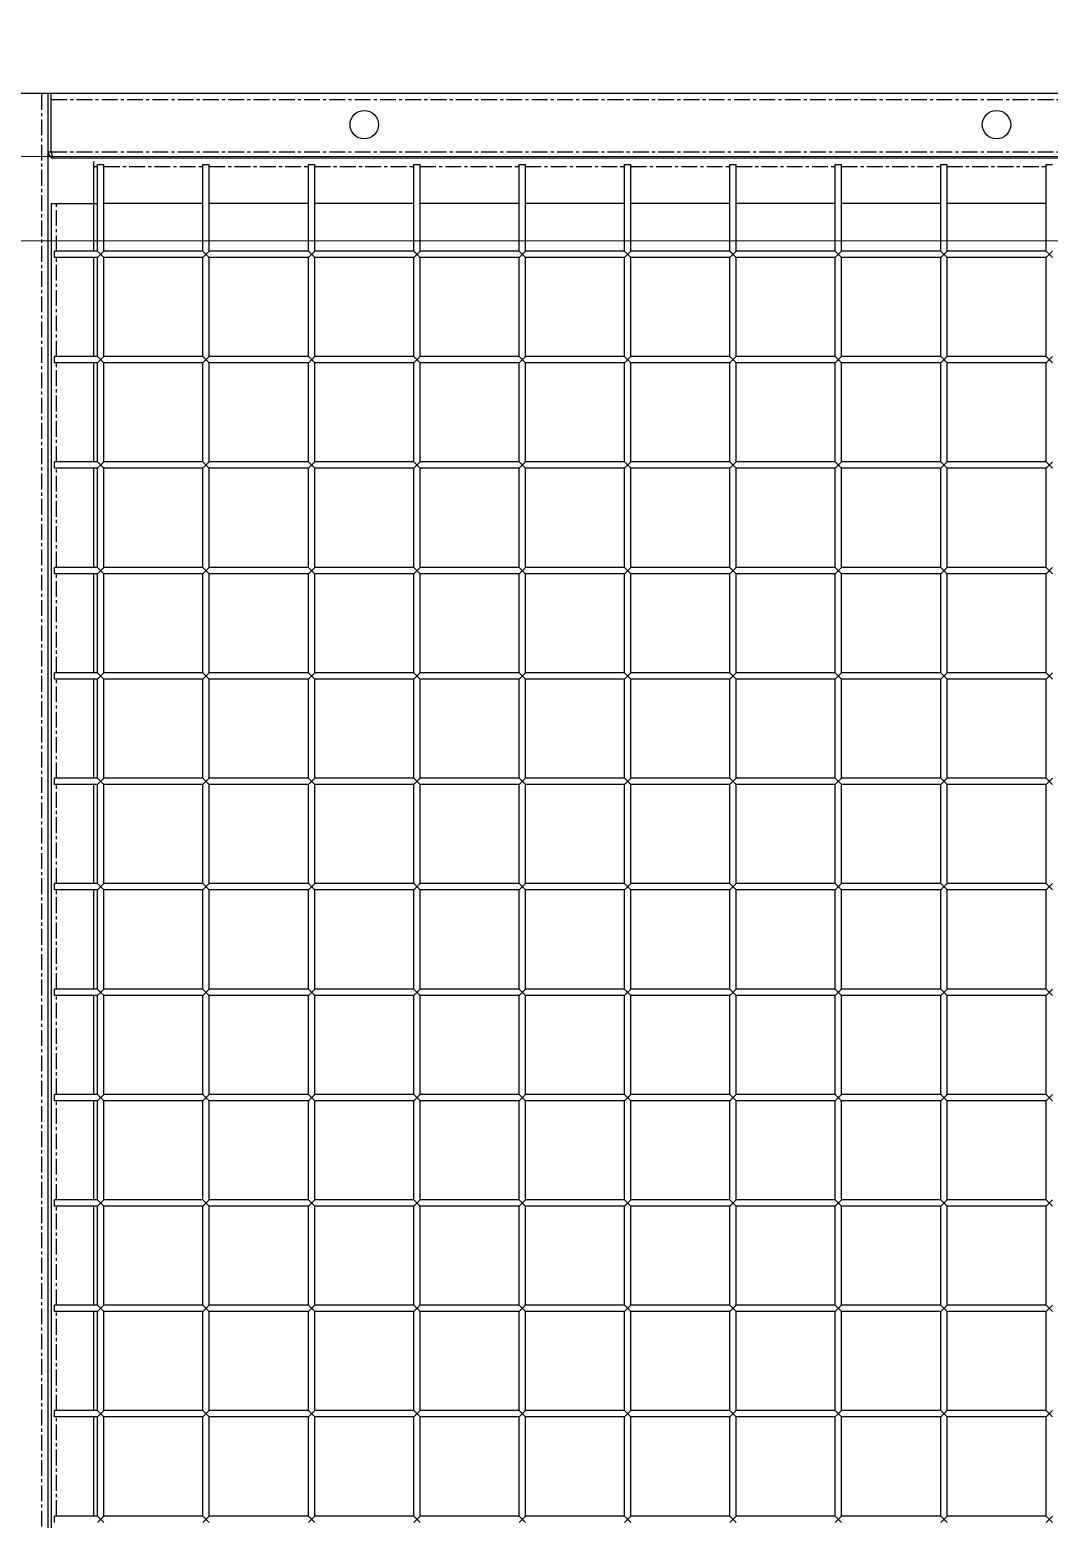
# Model space of a CAD drawing. Header units: millimetres. Extents: x -198529 to 244266, y -64 to 158464.
# Drawn here: x -169865 to -169381, y 120891 to 121597 of the extents above; entities that cross this region are included whole.
import ezdxf

# ---------------------------------------------------------------- set-up
doc = ezdxf.new("R2010")
doc.units = ezdxf.units.MM
doc.linetypes.add('CENTER', pattern=[12, 7.5, -1.5, 1.5, -1.5])
doc.layers.add('0-DCC', color=30, linetype='Continuous')
doc.layers.add('0-DCC-STRUC', color=180, linetype='Continuous')

# ---------------------------------------------------------------- blocks, each defined once
blk = doc.blocks.new('DCC2850x2300(左)')
at = {"color": 0, "linetype": 'Continuous'}
for p, q in [((47851.5, -72178.48), (47990, -72178.48)), ((47990, -74478.48), (47990, -72178.48)), ((47990, -72178.48), (47991.5, -72178.48)), ((47991.5, -72206.38), (47991.5, -72178.48)), ((47991.5, -72178.48), (50640, -72178.48)), ((47990, -72206.38), (47991.5, -72206.38)), ((47991.77, -72207.23), (47991.5, -72206.38)), ((50640, -72209.38), (47993, -72209.38)), ((48011.5, -72210.88), (48011.5, -72253.48)), ((48013.5, -72253.48), (48013.5, -72212.38)), ((48013.5, -72212.38), (48016.5, -72212.38)), ((48016.5, -72253.48), (48016.5, -72212.38)), ((48063.5, -72253.48), (48063.5, -72212.38)), ((48063.5, -72212.38), (48066.5, -72212.38)), ((48066.5, -72253.48), (48066.5, -72212.38)), ((48113.5, -72253.48), (48113.5, -72212.38)), ((48113.5, -72212.38), (48116.5, -72212.38)), ((48116.5, -72253.48), (48116.5, -72212.38)), ((48163.5, -72253.48), (48163.5, -72212.38)), ((48163.5, -72212.38), (48166.5, -72212.38)), ((48166.5, -72253.48), (48166.5, -72212.38)), ((48213.5, -72253.48), (48213.5, -72212.38)), ((48213.5, -72212.38), (48216.5, -72212.38)), ((48216.5, -72253.48), (48216.5, -72212.38)), ((48263.5, -72253.48), (48263.5, -72212.38)), ((48263.5, -72212.38), (48266.5, -72212.38)), ((48266.5, -72253.48), (48266.5, -72212.38)), ((48313.5, -72253.48), (48313.5, -72212.38)), ((48313.5, -72212.38), (48316.5, -72212.38)), ((48316.5, -72253.48), (48316.5, -72212.38)), ((48363.5, -72253.48), (48363.5, -72212.38)), ((48363.5, -72212.38), (48366.5, -72212.38)), ((48366.5, -72253.48), (48366.5, -72212.38)), ((48413.5, -72253.48), (48413.5, -72212.38)), ((48413.5, -72212.38), (48416.5, -72212.38)), ((48416.5, -72253.48), (48416.5, -72212.38)), ((48463.5, -72253.48), (48463.5, -72212.38)), ((48463.5, -72212.38), (48466.5, -72212.38)), ((47991.5, -72230.88), (47991.5, -74426.08)), ((47991.5, -72230.88), (48013.5, -72230.88)), ((48063.5, -72230.88), (48016.5, -72230.88)), ((48113.5, -72230.88), (48066.5, -72230.88)), ((48163.5, -72230.88), (48116.5, -72230.88)), ((48213.5, -72230.88), (48166.5, -72230.88)), ((48263.5, -72230.88), (48216.5, -72230.88)), ((48313.5, -72230.88), (48266.5, -72230.88)), ((48363.5, -72230.88), (48316.5, -72230.88)), ((48413.5, -72230.88), (48366.5, -72230.88)), ((48463.5, -72230.88), (48416.5, -72230.88)), ((47993, -72256.48), (47993, -72253.48)), ((48013.5, -72253.48), (47993, -72253.48)), ((48013.5, -72256.48), (48016.5, -72253.48)), ((48016.5, -72256.48), (48013.5, -72253.48)), ((48063.5, -72253.48), (48016.5, -72253.48)), ((48063.5, -72256.48), (48066.5, -72253.48)), ((48066.5, -72256.48), (48063.5, -72253.48)), ((48113.5, -72253.48), (48066.5, -72253.48)), ((48113.5, -72256.48), (48116.5, -72253.48)), ((48116.5, -72256.48), (48113.5, -72253.48)), ((48163.5, -72253.48), (48116.5, -72253.48)), ((48163.5, -72256.48), (48166.5, -72253.48)), ((48166.5, -72256.48), (48163.5, -72253.48)), ((48213.5, -72253.48), (48166.5, -72253.48)), ((48213.5, -72256.48), (48216.5, -72253.48)), ((48216.5, -72256.48), (48213.5, -72253.48)), ((48263.5, -72253.48), (48216.5, -72253.48)), ((48263.5, -72256.48), (48266.5, -72253.48)), ((48266.5, -72256.48), (48263.5, -72253.48)), ((48313.5, -72253.48), (48266.5, -72253.48)), ((48313.5, -72256.48), (48316.5, -72253.48)), ((48316.5, -72256.48), (48313.5, -72253.48)), ((48363.5, -72253.48), (48316.5, -72253.48)), ((48363.5, -72256.48), (48366.5, -72253.48)), ((48366.5, -72256.48), (48363.5, -72253.48)), ((48413.5, -72253.48), (48366.5, -72253.48)), ((48413.5, -72256.48), (48416.5, -72253.48)), ((48416.5, -72256.48), (48413.5, -72253.48)), ((48463.5, -72253.48), (48416.5, -72253.48)), ((48463.5, -72256.48), (48466.5, -72253.48)), ((48466.5, -72256.48), (48463.5, -72253.48)), ((48013.5, -72256.48), (47993, -72256.48)), ((48011.5, -72256.48), (48011.5, -72303.48)), ((48013.5, -72303.48), (48013.5, -72256.48)), ((48016.5, -72303.48), (48016.5, -72256.48)), ((48063.5, -72256.48), (48016.5, -72256.48)), ((48063.5, -72303.48), (48063.5, -72256.48)), ((48066.5, -72303.48), (48066.5, -72256.48)), ((48113.5, -72256.48), (48066.5, -72256.48)), ((48113.5, -72303.48), (48113.5, -72256.48)), ((48116.5, -72303.48), (48116.5, -72256.48)), ((48163.5, -72256.48), (48116.5, -72256.48)), ((48163.5, -72303.48), (48163.5, -72256.48)), ((48166.5, -72303.48), (48166.5, -72256.48)), ((48213.5, -72256.48), (48166.5, -72256.48)), ((48213.5, -72303.48), (48213.5, -72256.48)), ((48216.5, -72303.48), (48216.5, -72256.48)), ((48263.5, -72256.48), (48216.5, -72256.48)), ((48263.5, -72303.48), (48263.5, -72256.48)), ((48266.5, -72303.48), (48266.5, -72256.48)), ((48313.5, -72256.48), (48266.5, -72256.48)), ((48313.5, -72303.48), (48313.5, -72256.48)), ((48316.5, -72303.48), (48316.5, -72256.48)), ((48363.5, -72256.48), (48316.5, -72256.48)), ((48363.5, -72303.48), (48363.5, -72256.48)), ((48366.5, -72303.48), (48366.5, -72256.48)), ((48413.5, -72256.48), (48366.5, -72256.48)), ((48413.5, -72303.48), (48413.5, -72256.48)), ((48416.5, -72303.48), (48416.5, -72256.48)), ((48463.5, -72256.48), (48416.5, -72256.48)), ((48463.5, -72303.48), (48463.5, -72256.48)), ((47993, -72306.48), (47993, -72303.48)), ((48013.5, -72303.48), (47993, -72303.48)), ((48013.5, -72306.48), (47993, -72306.48)), ((48011.5, -72306.48), (48011.5, -72353.48)), ((48013.5, -72306.48), (48016.5, -72303.48)), ((48016.5, -72306.48), (48013.5, -72303.48)), ((48013.5, -72353.48), (48013.5, -72306.48)), ((48063.5, -72303.48), (48016.5, -72303.48)), ((48016.5, -72353.48), (48016.5, -72306.48)), ((48063.5, -72306.48), (48016.5, -72306.48)), ((48063.5, -72306.48), (48066.5, -72303.48)), ((48066.5, -72306.48), (48063.5, -72303.48)), ((48063.5, -72353.48), (48063.5, -72306.48)), ((48113.5, -72303.48), (48066.5, -72303.48)), ((48066.5, -72353.48), (48066.5, -72306.48)), ((48113.5, -72306.48), (48066.5, -72306.48)), ((48113.5, -72306.48), (48116.5, -72303.48)), ((48116.5, -72306.48), (48113.5, -72303.48)), ((48113.5, -72353.48), (48113.5, -72306.48)), ((48163.5, -72303.48), (48116.5, -72303.48)), ((48116.5, -72353.48), (48116.5, -72306.48)), ((48163.5, -72306.48), (48116.5, -72306.48)), ((48163.5, -72306.48), (48166.5, -72303.48)), ((48166.5, -72306.48), (48163.5, -72303.48)), ((48163.5, -72353.48), (48163.5, -72306.48)), ((48213.5, -72303.48), (48166.5, -72303.48)), ((48166.5, -72353.48), (48166.5, -72306.48)), ((48213.5, -72306.48), (48166.5, -72306.48)), ((48213.5, -72306.48), (48216.5, -72303.48)), ((48216.5, -72306.48), (48213.5, -72303.48)), ((48213.5, -72353.48), (48213.5, -72306.48)), ((48263.5, -72303.48), (48216.5, -72303.48)), ((48216.5, -72353.48), (48216.5, -72306.48)), ((48263.5, -72306.48), (48216.5, -72306.48)), ((48263.5, -72306.48), (48266.5, -72303.48)), ((48266.5, -72306.48), (48263.5, -72303.48)), ((48263.5, -72353.48), (48263.5, -72306.48)), ((48313.5, -72303.48), (48266.5, -72303.48)), ((48266.5, -72353.48), (48266.5, -72306.48)), ((48313.5, -72306.48), (48266.5, -72306.48)), ((48313.5, -72306.48), (48316.5, -72303.48)), ((48316.5, -72306.48), (48313.5, -72303.48)), ((48313.5, -72353.48), (48313.5, -72306.48)), ((48363.5, -72303.48), (48316.5, -72303.48)), ((48316.5, -72353.48), (48316.5, -72306.48)), ((48363.5, -72306.48), (48316.5, -72306.48)), ((48363.5, -72306.48), (48366.5, -72303.48)), ((48366.5, -72306.48), (48363.5, -72303.48)), ((48363.5, -72353.48), (48363.5, -72306.48)), ((48413.5, -72303.48), (48366.5, -72303.48)), ((48366.5, -72353.48), (48366.5, -72306.48)), ((48413.5, -72306.48), (48366.5, -72306.48)), ((48413.5, -72306.48), (48416.5, -72303.48)), ((48416.5, -72306.48), (48413.5, -72303.48)), ((48413.5, -72353.48), (48413.5, -72306.48)), ((48463.5, -72303.48), (48416.5, -72303.48)), ((48416.5, -72353.48), (48416.5, -72306.48)), ((48463.5, -72306.48), (48416.5, -72306.48)), ((48463.5, -72306.48), (48466.5, -72303.48)), ((48466.5, -72306.48), (48463.5, -72303.48)), ((48463.5, -72353.48), (48463.5, -72306.48)), ((47993, -72356.48), (47993, -72353.48)), ((48013.5, -72353.48), (47993, -72353.48)), ((48013.5, -72356.48), (47993, -72356.48)), ((48011.5, -72356.48), (48011.5, -72403.48)), ((48013.5, -72356.48), (48016.5, -72353.48)), ((48016.5, -72356.48), (48013.5, -72353.48)), ((48013.5, -72403.48), (48013.5, -72356.48)), ((48063.5, -72353.48), (48016.5, -72353.48)), ((48016.5, -72403.48), (48016.5, -72356.48)), ((48063.5, -72356.48), (48016.5, -72356.48)), ((48063.5, -72356.48), (48066.5, -72353.48)), ((48066.5, -72356.48), (48063.5, -72353.48)), ((48063.5, -72403.48), (48063.5, -72356.48)), ((48113.5, -72353.48), (48066.5, -72353.48)), ((48066.5, -72403.48), (48066.5, -72356.48)), ((48113.5, -72356.48), (48066.5, -72356.48)), ((48113.5, -72356.48), (48116.5, -72353.48)), ((48116.5, -72356.48), (48113.5, -72353.48)), ((48113.5, -72403.48), (48113.5, -72356.48)), ((48163.5, -72353.48), (48116.5, -72353.48)), ((48116.5, -72403.48), (48116.5, -72356.48)), ((48163.5, -72356.48), (48116.5, -72356.48)), ((48163.5, -72356.48), (48166.5, -72353.48)), ((48166.5, -72356.48), (48163.5, -72353.48)), ((48163.5, -72403.48), (48163.5, -72356.48)), ((48213.5, -72353.48), (48166.5, -72353.48)), ((48166.5, -72403.48), (48166.5, -72356.48)), ((48213.5, -72356.48), (48166.5, -72356.48)), ((48213.5, -72356.48), (48216.5, -72353.48)), ((48216.5, -72356.48), (48213.5, -72353.48)), ((48213.5, -72403.48), (48213.5, -72356.48)), ((48263.5, -72353.48), (48216.5, -72353.48)), ((48216.5, -72403.48), (48216.5, -72356.48)), ((48263.5, -72356.48), (48216.5, -72356.48)), ((48263.5, -72356.48), (48266.5, -72353.48)), ((48266.5, -72356.48), (48263.5, -72353.48)), ((48263.5, -72403.48), (48263.5, -72356.48)), ((48313.5, -72353.48), (48266.5, -72353.48)), ((48266.5, -72403.48), (48266.5, -72356.48)), ((48313.5, -72356.48), (48266.5, -72356.48)), ((48313.5, -72356.48), (48316.5, -72353.48)), ((48316.5, -72356.48), (48313.5, -72353.48)), ((48313.5, -72403.48), (48313.5, -72356.48)), ((48363.5, -72353.48), (48316.5, -72353.48)), ((48316.5, -72403.48), (48316.5, -72356.48)), ((48363.5, -72356.48), (48316.5, -72356.48)), ((48363.5, -72356.48), (48366.5, -72353.48)), ((48366.5, -72356.48), (48363.5, -72353.48)), ((48363.5, -72403.48), (48363.5, -72356.48)), ((48413.5, -72353.48), (48366.5, -72353.48)), ((48366.5, -72403.48), (48366.5, -72356.48)), ((48413.5, -72356.48), (48366.5, -72356.48)), ((48413.5, -72356.48), (48416.5, -72353.48)), ((48416.5, -72356.48), (48413.5, -72353.48)), ((48413.5, -72403.48), (48413.5, -72356.48)), ((48463.5, -72353.48), (48416.5, -72353.48)), ((48416.5, -72403.48), (48416.5, -72356.48)), ((48463.5, -72356.48), (48416.5, -72356.48)), ((48463.5, -72356.48), (48466.5, -72353.48)), ((48466.5, -72356.48), (48463.5, -72353.48)), ((48463.5, -72403.48), (48463.5, -72356.48)), ((47993, -72406.48), (47993, -72403.48)), ((48013.5, -72403.48), (47993, -72403.48)), ((48013.5, -72406.48), (47993, -72406.48)), ((48011.5, -72406.48), (48011.5, -72453.48)), ((48013.5, -72406.48), (48016.5, -72403.48)), ((48016.5, -72406.48), (48013.5, -72403.48)), ((48013.5, -72453.48), (48013.5, -72406.48)), ((48063.5, -72403.48), (48016.5, -72403.48)), ((48016.5, -72453.48), (48016.5, -72406.48)), ((48063.5, -72406.48), (48016.5, -72406.48)), ((48063.5, -72406.48), (48066.5, -72403.48)), ((48066.5, -72406.48), (48063.5, -72403.48)), ((48063.5, -72453.48), (48063.5, -72406.48)), ((48113.5, -72403.48), (48066.5, -72403.48)), ((48066.5, -72453.48), (48066.5, -72406.48)), ((48113.5, -72406.48), (48066.5, -72406.48)), ((48113.5, -72406.48), (48116.5, -72403.48)), ((48116.5, -72406.48), (48113.5, -72403.48)), ((48113.5, -72453.48), (48113.5, -72406.48)), ((48163.5, -72403.48), (48116.5, -72403.48)), ((48116.5, -72453.48), (48116.5, -72406.48)), ((48163.5, -72406.48), (48116.5, -72406.48)), ((48163.5, -72406.48), (48166.5, -72403.48)), ((48166.5, -72406.48), (48163.5, -72403.48)), ((48163.5, -72453.48), (48163.5, -72406.48)), ((48213.5, -72403.48), (48166.5, -72403.48)), ((48166.5, -72453.48), (48166.5, -72406.48)), ((48213.5, -72406.48), (48166.5, -72406.48)), ((48213.5, -72406.48), (48216.5, -72403.48)), ((48216.5, -72406.48), (48213.5, -72403.48)), ((48213.5, -72453.48), (48213.5, -72406.48)), ((48263.5, -72403.48), (48216.5, -72403.48)), ((48216.5, -72453.48), (48216.5, -72406.48)), ((48263.5, -72406.48), (48216.5, -72406.48)), ((48263.5, -72406.48), (48266.5, -72403.48)), ((48266.5, -72406.48), (48263.5, -72403.48)), ((48263.5, -72453.48), (48263.5, -72406.48)), ((48313.5, -72403.48), (48266.5, -72403.48)), ((48266.5, -72453.48), (48266.5, -72406.48)), ((48313.5, -72406.48), (48266.5, -72406.48)), ((48313.5, -72406.48), (48316.5, -72403.48)), ((48316.5, -72406.48), (48313.5, -72403.48)), ((48313.5, -72453.48), (48313.5, -72406.48)), ((48363.5, -72403.48), (48316.5, -72403.48)), ((48316.5, -72453.48), (48316.5, -72406.48)), ((48363.5, -72406.48), (48316.5, -72406.48)), ((48363.5, -72406.48), (48366.5, -72403.48)), ((48366.5, -72406.48), (48363.5, -72403.48)), ((48363.5, -72453.48), (48363.5, -72406.48)), ((48413.5, -72403.48), (48366.5, -72403.48)), ((48366.5, -72453.48), (48366.5, -72406.48)), ((48413.5, -72406.48), (48366.5, -72406.48)), ((48413.5, -72406.48), (48416.5, -72403.48)), ((48416.5, -72406.48), (48413.5, -72403.48)), ((48413.5, -72453.48), (48413.5, -72406.48)), ((48463.5, -72403.48), (48416.5, -72403.48)), ((48416.5, -72453.48), (48416.5, -72406.48)), ((48463.5, -72406.48), (48416.5, -72406.48)), ((48463.5, -72406.48), (48466.5, -72403.48)), ((48466.5, -72406.48), (48463.5, -72403.48)), ((48463.5, -72453.48), (48463.5, -72406.48)), ((47993, -72456.48), (47993, -72453.48)), ((48013.5, -72453.48), (47993, -72453.48)), ((48013.5, -72456.48), (47993, -72456.48)), ((48011.5, -72456.48), (48011.5, -72503.48)), ((48013.5, -72456.48), (48016.5, -72453.48)), ((48016.5, -72456.48), (48013.5, -72453.48)), ((48013.5, -72503.48), (48013.5, -72456.48)), ((48063.5, -72453.48), (48016.5, -72453.48)), ((48016.5, -72503.48), (48016.5, -72456.48)), ((48063.5, -72456.48), (48016.5, -72456.48)), ((48063.5, -72456.48), (48066.5, -72453.48)), ((48066.5, -72456.48), (48063.5, -72453.48)), ((48063.5, -72503.48), (48063.5, -72456.48)), ((48113.5, -72453.48), (48066.5, -72453.48)), ((48066.5, -72503.48), (48066.5, -72456.48)), ((48113.5, -72456.48), (48066.5, -72456.48)), ((48113.5, -72456.48), (48116.5, -72453.48)), ((48116.5, -72456.48), (48113.5, -72453.48)), ((48113.5, -72503.48), (48113.5, -72456.48)), ((48163.5, -72453.48), (48116.5, -72453.48)), ((48116.5, -72503.48), (48116.5, -72456.48)), ((48163.5, -72456.48), (48116.5, -72456.48)), ((48163.5, -72456.48), (48166.5, -72453.48)), ((48166.5, -72456.48), (48163.5, -72453.48)), ((48163.5, -72503.48), (48163.5, -72456.48)), ((48213.5, -72453.48), (48166.5, -72453.48)), ((48166.5, -72503.48), (48166.5, -72456.48)), ((48213.5, -72456.48), (48166.5, -72456.48)), ((48213.5, -72456.48), (48216.5, -72453.48)), ((48216.5, -72456.48), (48213.5, -72453.48)), ((48213.5, -72503.48), (48213.5, -72456.48)), ((48263.5, -72453.48), (48216.5, -72453.48)), ((48216.5, -72503.48), (48216.5, -72456.48)), ((48263.5, -72456.48), (48216.5, -72456.48)), ((48263.5, -72456.48), (48266.5, -72453.48)), ((48266.5, -72456.48), (48263.5, -72453.48)), ((48263.5, -72503.48), (48263.5, -72456.48)), ((48313.5, -72453.48), (48266.5, -72453.48)), ((48266.5, -72503.48), (48266.5, -72456.48)), ((48313.5, -72456.48), (48266.5, -72456.48)), ((48313.5, -72456.48), (48316.5, -72453.48)), ((48316.5, -72456.48), (48313.5, -72453.48)), ((48313.5, -72503.48), (48313.5, -72456.48)), ((48363.5, -72453.48), (48316.5, -72453.48)), ((48316.5, -72503.48), (48316.5, -72456.48)), ((48363.5, -72456.48), (48316.5, -72456.48)), ((48363.5, -72456.48), (48366.5, -72453.48)), ((48366.5, -72456.48), (48363.5, -72453.48)), ((48363.5, -72503.48), (48363.5, -72456.48)), ((48413.5, -72453.48), (48366.5, -72453.48)), ((48366.5, -72503.48), (48366.5, -72456.48)), ((48413.5, -72456.48), (48366.5, -72456.48)), ((48413.5, -72456.48), (48416.5, -72453.48)), ((48416.5, -72456.48), (48413.5, -72453.48)), ((48413.5, -72503.48), (48413.5, -72456.48)), ((48463.5, -72453.48), (48416.5, -72453.48)), ((48416.5, -72503.48), (48416.5, -72456.48)), ((48463.5, -72456.48), (48416.5, -72456.48)), ((48463.5, -72456.48), (48466.5, -72453.48)), ((48466.5, -72456.48), (48463.5, -72453.48)), ((48463.5, -72503.48), (48463.5, -72456.48)), ((47993, -72506.48), (47993, -72503.48)), ((48013.5, -72503.48), (47993, -72503.48)), ((48013.5, -72506.48), (47993, -72506.48)), ((48011.5, -72506.48), (48011.5, -72553.48)), ((48013.5, -72506.48), (48016.5, -72503.48)), ((48016.5, -72506.48), (48013.5, -72503.48)), ((48013.5, -72553.48), (48013.5, -72506.48)), ((48063.5, -72503.48), (48016.5, -72503.48)), ((48016.5, -72553.48), (48016.5, -72506.48)), ((48063.5, -72506.48), (48016.5, -72506.48)), ((48063.5, -72506.48), (48066.5, -72503.48)), ((48066.5, -72506.48), (48063.5, -72503.48)), ((48063.5, -72553.48), (48063.5, -72506.48)), ((48113.5, -72503.48), (48066.5, -72503.48)), ((48066.5, -72553.48), (48066.5, -72506.48)), ((48113.5, -72506.48), (48066.5, -72506.48)), ((48113.5, -72506.48), (48116.5, -72503.48)), ((48116.5, -72506.48), (48113.5, -72503.48)), ((48113.5, -72553.48), (48113.5, -72506.48)), ((48163.5, -72503.48), (48116.5, -72503.48)), ((48116.5, -72553.48), (48116.5, -72506.48)), ((48163.5, -72506.48), (48116.5, -72506.48)), ((48163.5, -72506.48), (48166.5, -72503.48)), ((48166.5, -72506.48), (48163.5, -72503.48)), ((48163.5, -72553.48), (48163.5, -72506.48)), ((48213.5, -72503.48), (48166.5, -72503.48)), ((48166.5, -72553.48), (48166.5, -72506.48)), ((48213.5, -72506.48), (48166.5, -72506.48)), ((48213.5, -72506.48), (48216.5, -72503.48)), ((48216.5, -72506.48), (48213.5, -72503.48)), ((48213.5, -72553.48), (48213.5, -72506.48)), ((48263.5, -72503.48), (48216.5, -72503.48)), ((48216.5, -72553.48), (48216.5, -72506.48)), ((48263.5, -72506.48), (48216.5, -72506.48)), ((48263.5, -72506.48), (48266.5, -72503.48)), ((48266.5, -72506.48), (48263.5, -72503.48)), ((48263.5, -72553.48), (48263.5, -72506.48)), ((48313.5, -72503.48), (48266.5, -72503.48)), ((48266.5, -72553.48), (48266.5, -72506.48)), ((48313.5, -72506.48), (48266.5, -72506.48)), ((48313.5, -72506.48), (48316.5, -72503.48)), ((48316.5, -72506.48), (48313.5, -72503.48)), ((48313.5, -72553.48), (48313.5, -72506.48)), ((48363.5, -72503.48), (48316.5, -72503.48)), ((48316.5, -72553.48), (48316.5, -72506.48)), ((48363.5, -72506.48), (48316.5, -72506.48)), ((48363.5, -72506.48), (48366.5, -72503.48)), ((48366.5, -72506.48), (48363.5, -72503.48)), ((48363.5, -72553.48), (48363.5, -72506.48)), ((48413.5, -72503.48), (48366.5, -72503.48)), ((48366.5, -72553.48), (48366.5, -72506.48)), ((48413.5, -72506.48), (48366.5, -72506.48)), ((48413.5, -72506.48), (48416.5, -72503.48)), ((48416.5, -72506.48), (48413.5, -72503.48)), ((48413.5, -72553.48), (48413.5, -72506.48)), ((48463.5, -72503.48), (48416.5, -72503.48)), ((48416.5, -72553.48), (48416.5, -72506.48)), ((48463.5, -72506.48), (48416.5, -72506.48)), ((48463.5, -72506.48), (48466.5, -72503.48)), ((48466.5, -72506.48), (48463.5, -72503.48)), ((48463.5, -72553.48), (48463.5, -72506.48)), ((47993, -72556.48), (47993, -72553.48)), ((48013.5, -72553.48), (47993, -72553.48)), ((48013.5, -72556.48), (47993, -72556.48)), ((48011.5, -72556.48), (48011.5, -72603.48)), ((48013.5, -72556.48), (48016.5, -72553.48)), ((48016.5, -72556.48), (48013.5, -72553.48)), ((48013.5, -72603.48), (48013.5, -72556.48)), ((48063.5, -72553.48), (48016.5, -72553.48)), ((48016.5, -72603.48), (48016.5, -72556.48)), ((48063.5, -72556.48), (48016.5, -72556.48)), ((48063.5, -72556.48), (48066.5, -72553.48)), ((48066.5, -72556.48), (48063.5, -72553.48)), ((48063.5, -72603.48), (48063.5, -72556.48)), ((48113.5, -72553.48), (48066.5, -72553.48)), ((48066.5, -72603.48), (48066.5, -72556.48)), ((48113.5, -72556.48), (48066.5, -72556.48)), ((48113.5, -72556.48), (48116.5, -72553.48)), ((48116.5, -72556.48), (48113.5, -72553.48)), ((48113.5, -72603.48), (48113.5, -72556.48)), ((48163.5, -72553.48), (48116.5, -72553.48)), ((48116.5, -72603.48), (48116.5, -72556.48)), ((48163.5, -72556.48), (48116.5, -72556.48)), ((48163.5, -72556.48), (48166.5, -72553.48)), ((48166.5, -72556.48), (48163.5, -72553.48)), ((48163.5, -72603.48), (48163.5, -72556.48)), ((48213.5, -72553.48), (48166.5, -72553.48)), ((48166.5, -72603.48), (48166.5, -72556.48)), ((48213.5, -72556.48), (48166.5, -72556.48)), ((48213.5, -72556.48), (48216.5, -72553.48)), ((48216.5, -72556.48), (48213.5, -72553.48)), ((48213.5, -72603.48), (48213.5, -72556.48)), ((48263.5, -72553.48), (48216.5, -72553.48)), ((48216.5, -72603.48), (48216.5, -72556.48)), ((48263.5, -72556.48), (48216.5, -72556.48)), ((48263.5, -72556.48), (48266.5, -72553.48)), ((48266.5, -72556.48), (48263.5, -72553.48)), ((48263.5, -72603.48), (48263.5, -72556.48)), ((48313.5, -72553.48), (48266.5, -72553.48)), ((48266.5, -72603.48), (48266.5, -72556.48)), ((48313.5, -72556.48), (48266.5, -72556.48)), ((48313.5, -72556.48), (48316.5, -72553.48)), ((48316.5, -72556.48), (48313.5, -72553.48)), ((48313.5, -72603.48), (48313.5, -72556.48)), ((48363.5, -72553.48), (48316.5, -72553.48)), ((48316.5, -72603.48), (48316.5, -72556.48)), ((48363.5, -72556.48), (48316.5, -72556.48)), ((48363.5, -72556.48), (48366.5, -72553.48)), ((48366.5, -72556.48), (48363.5, -72553.48)), ((48363.5, -72603.48), (48363.5, -72556.48)), ((48413.5, -72553.48), (48366.5, -72553.48)), ((48366.5, -72603.48), (48366.5, -72556.48)), ((48413.5, -72556.48), (48366.5, -72556.48)), ((48413.5, -72556.48), (48416.5, -72553.48)), ((48416.5, -72556.48), (48413.5, -72553.48)), ((48413.5, -72603.48), (48413.5, -72556.48)), ((48463.5, -72553.48), (48416.5, -72553.48)), ((48416.5, -72603.48), (48416.5, -72556.48)), ((48463.5, -72556.48), (48416.5, -72556.48)), ((48463.5, -72556.48), (48466.5, -72553.48)), ((48466.5, -72556.48), (48463.5, -72553.48)), ((48463.5, -72603.48), (48463.5, -72556.48)), ((47993, -72606.48), (47993, -72603.48)), ((48013.5, -72603.48), (47993, -72603.48)), ((48013.5, -72606.48), (47993, -72606.48)), ((48011.5, -72606.48), (48011.5, -72653.48)), ((48013.5, -72606.48), (48016.5, -72603.48)), ((48016.5, -72606.48), (48013.5, -72603.48)), ((48013.5, -72653.48), (48013.5, -72606.48)), ((48063.5, -72603.48), (48016.5, -72603.48)), ((48016.5, -72653.48), (48016.5, -72606.48)), ((48063.5, -72606.48), (48016.5, -72606.48)), ((48063.5, -72606.48), (48066.5, -72603.48)), ((48066.5, -72606.48), (48063.5, -72603.48)), ((48063.5, -72653.48), (48063.5, -72606.48)), ((48113.5, -72603.48), (48066.5, -72603.48)), ((48066.5, -72653.48), (48066.5, -72606.48)), ((48113.5, -72606.48), (48066.5, -72606.48)), ((48113.5, -72606.48), (48116.5, -72603.48)), ((48116.5, -72606.48), (48113.5, -72603.48)), ((48113.5, -72653.48), (48113.5, -72606.48)), ((48163.5, -72603.48), (48116.5, -72603.48)), ((48116.5, -72653.48), (48116.5, -72606.48)), ((48163.5, -72606.48), (48116.5, -72606.48)), ((48163.5, -72606.48), (48166.5, -72603.48)), ((48166.5, -72606.48), (48163.5, -72603.48)), ((48163.5, -72653.48), (48163.5, -72606.48)), ((48213.5, -72603.48), (48166.5, -72603.48)), ((48166.5, -72653.48), (48166.5, -72606.48)), ((48213.5, -72606.48), (48166.5, -72606.48)), ((48213.5, -72606.48), (48216.5, -72603.48)), ((48216.5, -72606.48), (48213.5, -72603.48)), ((48213.5, -72653.48), (48213.5, -72606.48)), ((48263.5, -72603.48), (48216.5, -72603.48)), ((48216.5, -72653.48), (48216.5, -72606.48)), ((48263.5, -72606.48), (48216.5, -72606.48)), ((48263.5, -72606.48), (48266.5, -72603.48)), ((48266.5, -72606.48), (48263.5, -72603.48)), ((48263.5, -72653.48), (48263.5, -72606.48)), ((48313.5, -72603.48), (48266.5, -72603.48)), ((48266.5, -72653.48), (48266.5, -72606.48)), ((48313.5, -72606.48), (48266.5, -72606.48)), ((48313.5, -72606.48), (48316.5, -72603.48)), ((48316.5, -72606.48), (48313.5, -72603.48)), ((48313.5, -72653.48), (48313.5, -72606.48)), ((48363.5, -72603.48), (48316.5, -72603.48)), ((48316.5, -72653.48), (48316.5, -72606.48)), ((48363.5, -72606.48), (48316.5, -72606.48)), ((48363.5, -72606.48), (48366.5, -72603.48)), ((48366.5, -72606.48), (48363.5, -72603.48)), ((48363.5, -72653.48), (48363.5, -72606.48)), ((48413.5, -72603.48), (48366.5, -72603.48)), ((48366.5, -72653.48), (48366.5, -72606.48)), ((48413.5, -72606.48), (48366.5, -72606.48)), ((48413.5, -72606.48), (48416.5, -72603.48)), ((48416.5, -72606.48), (48413.5, -72603.48)), ((48413.5, -72653.48), (48413.5, -72606.48)), ((48463.5, -72603.48), (48416.5, -72603.48)), ((48416.5, -72653.48), (48416.5, -72606.48)), ((48463.5, -72606.48), (48416.5, -72606.48)), ((48463.5, -72606.48), (48466.5, -72603.48)), ((48466.5, -72606.48), (48463.5, -72603.48)), ((48463.5, -72653.48), (48463.5, -72606.48)), ((47993, -72656.48), (47993, -72653.48)), ((48013.5, -72653.48), (47993, -72653.48)), ((48013.5, -72656.48), (48016.5, -72653.48)), ((48016.5, -72656.48), (48013.5, -72653.48)), ((48063.5, -72653.48), (48016.5, -72653.48)), ((48063.5, -72656.48), (48066.5, -72653.48)), ((48066.5, -72656.48), (48063.5, -72653.48)), ((48113.5, -72653.48), (48066.5, -72653.48)), ((48113.5, -72656.48), (48116.5, -72653.48)), ((48116.5, -72656.48), (48113.5, -72653.48)), ((48163.5, -72653.48), (48116.5, -72653.48)), ((48163.5, -72656.48), (48166.5, -72653.48)), ((48166.5, -72656.48), (48163.5, -72653.48)), ((48213.5, -72653.48), (48166.5, -72653.48)), ((48213.5, -72656.48), (48216.5, -72653.48)), ((48216.5, -72656.48), (48213.5, -72653.48)), ((48263.5, -72653.48), (48216.5, -72653.48)), ((48263.5, -72656.48), (48266.5, -72653.48)), ((48266.5, -72656.48), (48263.5, -72653.48)), ((48313.5, -72653.48), (48266.5, -72653.48)), ((48313.5, -72656.48), (48316.5, -72653.48)), ((48316.5, -72656.48), (48313.5, -72653.48)), ((48363.5, -72653.48), (48316.5, -72653.48)), ((48363.5, -72656.48), (48366.5, -72653.48)), ((48366.5, -72656.48), (48363.5, -72653.48)), ((48413.5, -72653.48), (48366.5, -72653.48)), ((48413.5, -72656.48), (48416.5, -72653.48)), ((48416.5, -72656.48), (48413.5, -72653.48)), ((48463.5, -72653.48), (48416.5, -72653.48)), ((48463.5, -72656.48), (48466.5, -72653.48)), ((48466.5, -72656.48), (48463.5, -72653.48)), ((48013.5, -72656.48), (47993, -72656.48)), ((48011.5, -72656.48), (48011.5, -72703.48)), ((48013.5, -72703.48), (48013.5, -72656.48)), ((48016.5, -72703.48), (48016.5, -72656.48)), ((48063.5, -72656.48), (48016.5, -72656.48)), ((48063.5, -72703.48), (48063.5, -72656.48)), ((48066.5, -72703.48), (48066.5, -72656.48)), ((48113.5, -72656.48), (48066.5, -72656.48)), ((48113.5, -72703.48), (48113.5, -72656.48)), ((48116.5, -72703.48), (48116.5, -72656.48)), ((48163.5, -72656.48), (48116.5, -72656.48)), ((48163.5, -72703.48), (48163.5, -72656.48)), ((48166.5, -72703.48), (48166.5, -72656.48)), ((48213.5, -72656.48), (48166.5, -72656.48)), ((48213.5, -72703.48), (48213.5, -72656.48)), ((48216.5, -72703.48), (48216.5, -72656.48)), ((48263.5, -72656.48), (48216.5, -72656.48)), ((48263.5, -72703.48), (48263.5, -72656.48)), ((48266.5, -72703.48), (48266.5, -72656.48)), ((48313.5, -72656.48), (48266.5, -72656.48)), ((48313.5, -72703.48), (48313.5, -72656.48)), ((48316.5, -72703.48), (48316.5, -72656.48)), ((48363.5, -72656.48), (48316.5, -72656.48)), ((48363.5, -72703.48), (48363.5, -72656.48)), ((48366.5, -72703.48), (48366.5, -72656.48)), ((48413.5, -72656.48), (48366.5, -72656.48)), ((48413.5, -72703.48), (48413.5, -72656.48)), ((48416.5, -72703.48), (48416.5, -72656.48)), ((48463.5, -72656.48), (48416.5, -72656.48)), ((48463.5, -72703.48), (48463.5, -72656.48)), ((47993, -72706.48), (47993, -72703.48)), ((48013.5, -72703.48), (47993, -72703.48)), ((48013.5, -72706.48), (48016.5, -72703.48)), ((48016.5, -72706.48), (48013.5, -72703.48)), ((48063.5, -72703.48), (48016.5, -72703.48)), ((48063.5, -72706.48), (48066.5, -72703.48)), ((48066.5, -72706.48), (48063.5, -72703.48)), ((48113.5, -72703.48), (48066.5, -72703.48)), ((48113.5, -72706.48), (48116.5, -72703.48)), ((48116.5, -72706.48), (48113.5, -72703.48)), ((48163.5, -72703.48), (48116.5, -72703.48)), ((48163.5, -72706.48), (48166.5, -72703.48)), ((48166.5, -72706.48), (48163.5, -72703.48)), ((48213.5, -72703.48), (48166.5, -72703.48)), ((48213.5, -72706.48), (48216.5, -72703.48)), ((48216.5, -72706.48), (48213.5, -72703.48)), ((48263.5, -72703.48), (48216.5, -72703.48)), ((48263.5, -72706.48), (48266.5, -72703.48)), ((48266.5, -72706.48), (48263.5, -72703.48)), ((48313.5, -72703.48), (48266.5, -72703.48)), ((48313.5, -72706.48), (48316.5, -72703.48)), ((48316.5, -72706.48), (48313.5, -72703.48)), ((48363.5, -72703.48), (48316.5, -72703.48)), ((48363.5, -72706.48), (48366.5, -72703.48)), ((48366.5, -72706.48), (48363.5, -72703.48)), ((48413.5, -72703.48), (48366.5, -72703.48)), ((48413.5, -72706.48), (48416.5, -72703.48)), ((48416.5, -72706.48), (48413.5, -72703.48)), ((48463.5, -72703.48), (48416.5, -72703.48)), ((48463.5, -72706.48), (48466.5, -72703.48)), ((48466.5, -72706.48), (48463.5, -72703.48)), ((48013.5, -72706.48), (47993, -72706.48)), ((48011.5, -72706.48), (48011.5, -72753.48)), ((48013.5, -72753.48), (48013.5, -72706.48)), ((48016.5, -72753.48), (48016.5, -72706.48)), ((48063.5, -72706.48), (48016.5, -72706.48)), ((48063.5, -72753.48), (48063.5, -72706.48)), ((48066.5, -72753.48), (48066.5, -72706.48)), ((48113.5, -72706.48), (48066.5, -72706.48)), ((48113.5, -72753.48), (48113.5, -72706.48)), ((48116.5, -72753.48), (48116.5, -72706.48)), ((48163.5, -72706.48), (48116.5, -72706.48)), ((48163.5, -72753.48), (48163.5, -72706.48)), ((48166.5, -72753.48), (48166.5, -72706.48)), ((48213.5, -72706.48), (48166.5, -72706.48)), ((48213.5, -72753.48), (48213.5, -72706.48)), ((48216.5, -72753.48), (48216.5, -72706.48)), ((48263.5, -72706.48), (48216.5, -72706.48)), ((48263.5, -72753.48), (48263.5, -72706.48)), ((48266.5, -72753.48), (48266.5, -72706.48)), ((48313.5, -72706.48), (48266.5, -72706.48)), ((48313.5, -72753.48), (48313.5, -72706.48)), ((48316.5, -72753.48), (48316.5, -72706.48)), ((48363.5, -72706.48), (48316.5, -72706.48)), ((48363.5, -72753.48), (48363.5, -72706.48)), ((48366.5, -72753.48), (48366.5, -72706.48)), ((48413.5, -72706.48), (48366.5, -72706.48)), ((48413.5, -72753.48), (48413.5, -72706.48)), ((48416.5, -72753.48), (48416.5, -72706.48)), ((48463.5, -72706.48), (48416.5, -72706.48)), ((48463.5, -72753.48), (48463.5, -72706.48)), ((47993, -72756.48), (47993, -72753.48)), ((48013.5, -72753.48), (47993, -72753.48)), ((48013.5, -72756.48), (48016.5, -72753.48)), ((48016.5, -72756.48), (48013.5, -72753.48)), ((48063.5, -72753.48), (48016.5, -72753.48)), ((48063.5, -72756.48), (48066.5, -72753.48)), ((48066.5, -72756.48), (48063.5, -72753.48)), ((48113.5, -72753.48), (48066.5, -72753.48)), ((48113.5, -72756.48), (48116.5, -72753.48)), ((48116.5, -72756.48), (48113.5, -72753.48)), ((48163.5, -72753.48), (48116.5, -72753.48)), ((48163.5, -72756.48), (48166.5, -72753.48)), ((48166.5, -72756.48), (48163.5, -72753.48)), ((48213.5, -72753.48), (48166.5, -72753.48)), ((48213.5, -72756.48), (48216.5, -72753.48)), ((48216.5, -72756.48), (48213.5, -72753.48)), ((48263.5, -72753.48), (48216.5, -72753.48)), ((48263.5, -72756.48), (48266.5, -72753.48)), ((48266.5, -72756.48), (48263.5, -72753.48)), ((48313.5, -72753.48), (48266.5, -72753.48)), ((48313.5, -72756.48), (48316.5, -72753.48)), ((48316.5, -72756.48), (48313.5, -72753.48)), ((48363.5, -72753.48), (48316.5, -72753.48)), ((48363.5, -72756.48), (48366.5, -72753.48)), ((48366.5, -72756.48), (48363.5, -72753.48)), ((48413.5, -72753.48), (48366.5, -72753.48)), ((48413.5, -72756.48), (48416.5, -72753.48)), ((48416.5, -72756.48), (48413.5, -72753.48)), ((48463.5, -72753.48), (48416.5, -72753.48)), ((48463.5, -72756.48), (48466.5, -72753.48)), ((48466.5, -72756.48), (48463.5, -72753.48)), ((48013.5, -72756.48), (47993, -72756.48)), ((48011.5, -72756.48), (48011.5, -72803.48)), ((48013.5, -72803.48), (48013.5, -72756.48)), ((48016.5, -72803.48), (48016.5, -72756.48)), ((48063.5, -72756.48), (48016.5, -72756.48)), ((48063.5, -72803.48), (48063.5, -72756.48)), ((48066.5, -72803.48), (48066.5, -72756.48)), ((48113.5, -72756.48), (48066.5, -72756.48)), ((48113.5, -72803.48), (48113.5, -72756.48)), ((48116.5, -72803.48), (48116.5, -72756.48)), ((48163.5, -72756.48), (48116.5, -72756.48)), ((48163.5, -72803.48), (48163.5, -72756.48)), ((48166.5, -72803.48), (48166.5, -72756.48)), ((48213.5, -72756.48), (48166.5, -72756.48)), ((48213.5, -72803.48), (48213.5, -72756.48)), ((48216.5, -72803.48), (48216.5, -72756.48)), ((48263.5, -72756.48), (48216.5, -72756.48)), ((48263.5, -72803.48), (48263.5, -72756.48)), ((48266.5, -72803.48), (48266.5, -72756.48)), ((48313.5, -72756.48), (48266.5, -72756.48)), ((48313.5, -72803.48), (48313.5, -72756.48)), ((48316.5, -72803.48), (48316.5, -72756.48)), ((48363.5, -72756.48), (48316.5, -72756.48)), ((48363.5, -72803.48), (48363.5, -72756.48)), ((48366.5, -72803.48), (48366.5, -72756.48)), ((48413.5, -72756.48), (48366.5, -72756.48)), ((48413.5, -72803.48), (48413.5, -72756.48)), ((48416.5, -72803.48), (48416.5, -72756.48)), ((48463.5, -72756.48), (48416.5, -72756.48)), ((48463.5, -72803.48), (48463.5, -72756.48)), ((47993, -72806.48), (47993, -72803.48)), ((48013.5, -72803.48), (47993, -72803.48)), ((48013.5, -72806.48), (48016.5, -72803.48)), ((48016.5, -72806.48), (48013.5, -72803.48)), ((48063.5, -72803.48), (48016.5, -72803.48)), ((48063.5, -72806.48), (48066.5, -72803.48)), ((48066.5, -72806.48), (48063.5, -72803.48)), ((48113.5, -72803.48), (48066.5, -72803.48)), ((48113.5, -72806.48), (48116.5, -72803.48)), ((48116.5, -72806.48), (48113.5, -72803.48)), ((48163.5, -72803.48), (48116.5, -72803.48)), ((48163.5, -72806.48), (48166.5, -72803.48)), ((48166.5, -72806.48), (48163.5, -72803.48)), ((48213.5, -72803.48), (48166.5, -72803.48)), ((48213.5, -72806.48), (48216.5, -72803.48)), ((48216.5, -72806.48), (48213.5, -72803.48)), ((48263.5, -72803.48), (48216.5, -72803.48)), ((48263.5, -72806.48), (48266.5, -72803.48)), ((48266.5, -72806.48), (48263.5, -72803.48)), ((48313.5, -72803.48), (48266.5, -72803.48)), ((48313.5, -72806.48), (48316.5, -72803.48)), ((48316.5, -72806.48), (48313.5, -72803.48)), ((48363.5, -72803.48), (48316.5, -72803.48)), ((48363.5, -72806.48), (48366.5, -72803.48)), ((48366.5, -72806.48), (48363.5, -72803.48)), ((48413.5, -72803.48), (48366.5, -72803.48)), ((48413.5, -72806.48), (48416.5, -72803.48)), ((48416.5, -72806.48), (48413.5, -72803.48)), ((48463.5, -72803.48), (48416.5, -72803.48)), ((48463.5, -72806.48), (48466.5, -72803.48)), ((48466.5, -72806.48), (48463.5, -72803.48)), ((48013.5, -72806.48), (47993, -72806.48)), ((48011.5, -72806.48), (48011.5, -72853.48)), ((48013.5, -72853.48), (48013.5, -72806.48)), ((48016.5, -72853.48), (48016.5, -72806.48)), ((48063.5, -72806.48), (48016.5, -72806.48)), ((48063.5, -72853.48), (48063.5, -72806.48)), ((48066.5, -72853.48), (48066.5, -72806.48)), ((48113.5, -72806.48), (48066.5, -72806.48)), ((48113.5, -72853.48), (48113.5, -72806.48)), ((48116.5, -72853.48), (48116.5, -72806.48)), ((48163.5, -72806.48), (48116.5, -72806.48)), ((48163.5, -72853.48), (48163.5, -72806.48)), ((48166.5, -72853.48), (48166.5, -72806.48)), ((48213.5, -72806.48), (48166.5, -72806.48)), ((48213.5, -72853.48), (48213.5, -72806.48)), ((48216.5, -72853.48), (48216.5, -72806.48)), ((48263.5, -72806.48), (48216.5, -72806.48)), ((48263.5, -72853.48), (48263.5, -72806.48)), ((48266.5, -72853.48), (48266.5, -72806.48)), ((48313.5, -72806.48), (48266.5, -72806.48)), ((48313.5, -72853.48), (48313.5, -72806.48)), ((48316.5, -72853.48), (48316.5, -72806.48)), ((48363.5, -72806.48), (48316.5, -72806.48)), ((48363.5, -72853.48), (48363.5, -72806.48)), ((48366.5, -72853.48), (48366.5, -72806.48)), ((48413.5, -72806.48), (48366.5, -72806.48)), ((48413.5, -72853.48), (48413.5, -72806.48)), ((48416.5, -72853.48), (48416.5, -72806.48)), ((48463.5, -72806.48), (48416.5, -72806.48)), ((48463.5, -72853.48), (48463.5, -72806.48)), ((47993, -72856.48), (47993, -72853.48)), ((48013.5, -72853.48), (47993, -72853.48)), ((48013.5, -72856.48), (48016.5, -72853.48)), ((48016.5, -72856.48), (48013.5, -72853.48)), ((48063.5, -72853.48), (48016.5, -72853.48)), ((48063.5, -72856.48), (48066.5, -72853.48)), ((48066.5, -72856.48), (48063.5, -72853.48)), ((48113.5, -72853.48), (48066.5, -72853.48)), ((48113.5, -72856.48), (48116.5, -72853.48)), ((48116.5, -72856.48), (48113.5, -72853.48)), ((48163.5, -72853.48), (48116.5, -72853.48)), ((48163.5, -72856.48), (48166.5, -72853.48)), ((48166.5, -72856.48), (48163.5, -72853.48)), ((48213.5, -72853.48), (48166.5, -72853.48)), ((48213.5, -72856.48), (48216.5, -72853.48)), ((48216.5, -72856.48), (48213.5, -72853.48)), ((48263.5, -72853.48), (48216.5, -72853.48)), ((48263.5, -72856.48), (48266.5, -72853.48)), ((48266.5, -72856.48), (48263.5, -72853.48)), ((48313.5, -72853.48), (48266.5, -72853.48)), ((48313.5, -72856.48), (48316.5, -72853.48)), ((48316.5, -72856.48), (48313.5, -72853.48)), ((48363.5, -72853.48), (48316.5, -72853.48)), ((48363.5, -72856.48), (48366.5, -72853.48)), ((48366.5, -72856.48), (48363.5, -72853.48)), ((48413.5, -72853.48), (48366.5, -72853.48)), ((48413.5, -72856.48), (48416.5, -72853.48)), ((48416.5, -72856.48), (48413.5, -72853.48)), ((48463.5, -72853.48), (48416.5, -72853.48)), ((48463.5, -72856.48), (48466.5, -72853.48)), ((48466.5, -72856.48), (48463.5, -72853.48))]:
    blk.add_line(p, q, dxfattribs=at)
at = {"color": 0, "linetype": 'CENTER'}
for p, q in [((47987, -74478.48), (47987, -72178.48)), ((47991.5, -72181.48), (50640, -72181.48)), ((47991.5, -72206.38), (50640, -72206.38)), ((48011.5, -72213.38), (48013.5, -72213.38)), ((48016.5, -72213.38), (48063.5, -72213.38)), ((48066.5, -72213.38), (48113.5, -72213.38)), ((48116.5, -72213.38), (48163.5, -72213.38)), ((48166.5, -72213.38), (48213.5, -72213.38)), ((48216.5, -72213.38), (48263.5, -72213.38)), ((48266.5, -72213.38), (48313.5, -72213.38)), ((48316.5, -72213.38), (48363.5, -72213.38)), ((48366.5, -72213.38), (48413.5, -72213.38)), ((48416.5, -72213.38), (48463.5, -72213.38)), ((47994, -72253.48), (47994, -72230.88)), ((47994, -72303.48), (47994, -72256.48)), ((47994, -72353.48), (47994, -72306.48)), ((47994, -72403.48), (47994, -72356.48)), ((47994, -72453.48), (47994, -72406.48)), ((47994, -72503.48), (47994, -72456.48)), ((47994, -72553.48), (47994, -72506.48)), ((47994, -72603.48), (47994, -72556.48)), ((47994, -72653.48), (47994, -72606.48)), ((47994, -72703.48), (47994, -72656.48)), ((47994, -72753.48), (47994, -72706.48)), ((47994, -72803.48), (47994, -72756.48)), ((47994, -72853.48), (47994, -72806.48))]:
    blk.add_line(p, q, dxfattribs=at)
at = {"color": 0, "linetype": 'Continuous'}
for centre in [(48140, -72193.48), (48440, -72193.48)]:
    blk.add_circle(centre, 6.75, dxfattribs=at)
blk.add_arc((47993, -72206.38), 3, 180, 270, dxfattribs=at)
for points, knots in [([(47992, -72207.88), (47991.96, -72207.77), (47991.88, -72207.56), (47991.81, -72207.34), (47991.77, -72207.23)], [0, 0, 0, 0, 0.488633, 1, 1, 1, 1]), ([(47993, -72209.38), (47992.79, -72209.38), (47992.33, -72208.79), (47992.14, -72208.26), (47992, -72207.88)], [0, 0, 0, 0, 0.347127, 1, 1, 1, 1])]:
    blk.add_open_spline(points, degree=3, knots=knots, dxfattribs=at)

msp = doc.modelspace()

# ---------------------------------------------------------------- linework, layer by layer
at = {"layer": '0-DCC-STRUC'}
for points in [[(-173070.77, 121497.01), (-167070.04, 121496.97), (-167070.04, 121696.97), (-173070.77, 121697.01)], [(-173070.77, 121537.01), (-167070.04, 121536.97), (-167070.04, 121656.97), (-173070.77, 121657.01)]]:
    msp.add_lwpolyline(points, close=True, dxfattribs=at)

# ---------------------------------------------------------------- block references
at = {"layer": '0-DCC'}
msp.add_blockref('DCC2850x2300(左)', (-217846, 193745.49), dxfattribs=at)

doc.saveas('drawing.dxf')
